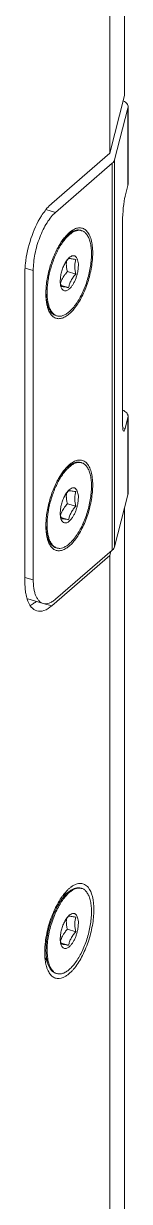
# Model space of a CAD drawing. Header units: millimetres. Extents: x 0 to 3564, y 0 to 2520.
# Drawn here: x 2972.8 to 2984.3, y 1977.7 to 2109.5 of the extents above; entities that cross this region are included whole.
import ezdxf

# ---------------------------------------------------------------- set-up
doc = ezdxf.new("R2010")
doc.units = ezdxf.units.MM
doc.layers.get('0').update_dxf_attribs({"lineweight": 13})

msp = doc.modelspace()

# ---------------------------------------------------------------- linework, layer by layer
for p, q in [((2983.93, 2101.42), (2983.93, 2291.08)), ((2982.26, 2284.63), (2982.26, 2094.97)), ((2982.26, 2094.97), (2983.93, 2101.42)), ((2984.32, 2100.15), (2984.3, 2100.03)), ((2984.32, 2100.15), (2984.32, 2091.49)), ((2984.3, 2100.03), (2982.8, 2094.22)), ((2984.3, 2091.37), (2984.3, 2100.03)), ((2975.76, 2089.34), (2982.26, 2094.97)), ((2982.55, 2093.85), (2976.2, 2088.35)), ((2982.55, 2050.55), (2982.55, 2093.85)), ((2982.8, 2094.22), (2982.8, 2050.92)), ((2983.98, 2090.15), (2984.3, 2091.37)), ((2984.3, 2091.37), (2984.32, 2091.49)), ((2976.2, 2088.35), (2975.12, 2088.66)), ((2983.71, 2064.82), (2983.71, 2087.34)), ((2977.42, 2085.76), (2977.82, 2086.04)), ((2977.6, 2085.87), (2977.82, 2086.04)), ((2979.11, 2086.3), (2978.98, 2086.34)), ((2977.73, 2083.29), (2977.64, 2083.2)), ((2973.7, 2081.86), (2972.79, 2082.12)), ((2973.7, 2081.86), (2973.7, 2047.22)), ((2978.47, 2081.45), (2977.52, 2081.72)), ((2972.76, 2081.55), (2972.76, 2046.91)), ((2977.66, 2079.93), (2976.81, 2080.18)), ((2975.22, 2078.13), (2975.4, 2077.67)), ((2976.36, 2076.76), (2976.23, 2076.8)), ((2984.3, 2065.38), (2983.98, 2064.17)), ((2984.32, 2065.51), (2984.3, 2065.38)), ((2984.3, 2056.72), (2984.3, 2065.38)), ((2984.32, 2065.51), (2984.32, 2056.85)), ((2983.73, 2064.24), (2983.98, 2064.17)), ((2977.42, 2059.78), (2977.82, 2060.06)), ((2977.6, 2059.89), (2977.82, 2060.06)), ((2979.11, 2060.32), (2978.98, 2060.36)), ((2977.73, 2057.31), (2977.64, 2057.22)), ((2982.8, 2050.92), (2984.3, 2056.72)), ((2984.3, 2056.72), (2984.32, 2056.85)), ((2978.47, 2055.47), (2977.52, 2055.74)), ((2983.93, 1866.73), (2983.93, 2055.31)), ((2977.66, 2053.95), (2976.81, 2054.2)), ((2975.22, 2052.14), (2975.4, 2051.69)), ((2976.2, 2045.05), (2982.55, 2050.55)), ((2976.36, 2050.78), (2976.23, 2050.82)), ((2982.38, 2050.41), (2982.26, 2049.94)), ((2975.76, 2044.31), (2982.26, 2049.94)), ((2982.26, 2049.94), (2982.26, 1860.28)), ((2972.76, 2047.49), (2973.7, 2047.22)), ((2973.08, 2045.08), (2974.81, 2044.58)), ((2974.81, 2044.59), (2975.76, 2044.31)), ((2977.03, 2011.87), (2977.82, 2012.43)), ((2977.6, 2012.26), (2977.82, 2012.43)), ((2979.11, 2012.69), (2978.98, 2012.73)), ((2977.73, 2009.68), (2977.64, 2009.59)), ((2978.47, 2007.84), (2977.52, 2008.11)), ((2977.66, 2006.32), (2976.81, 2006.56)), ((2975.05, 2004.92), (2975.4, 2004.06)), ((2976.36, 2003.15), (2976.23, 2003.19))]:
    msp.add_line(p, q)
for centre, radius, start, end in [((2978.85, 2085.4), 0.941, 73.9237, 82.0258), ((2983.81, 2080.23), 8.45, 149.3592, 151.6927), ((2980, 2081.15), 3.14, 147.8011, 149.3992), ((2979.98, 2080.87), 3.27, 143.6375, 145.2029), ((2979.77, 2082.57), 2.37, 171.7871, 180.0186), ((2979.92, 2080.65), 3.2, 177.996, 179.9756), ((2979.41, 2080.9), 2.7, 182.7691, 185.1945), ((2979.51, 2080.91), 2.79, 185.1885, 185.7299), ((2976.62, 2077.66), 0.938, 245.8876, 253.8828), ((2978.85, 2059.42), 0.941, 73.9237, 82.0258), ((2983.81, 2054.25), 8.45, 149.3592, 151.6927), ((2980, 2055.17), 3.14, 147.8011, 149.3992), ((2979.98, 2054.89), 3.27, 143.6375, 145.2029), ((2979.77, 2056.59), 2.37, 171.7871, 180.0186), ((2979.41, 2054.92), 2.7, 182.7691, 185.1945), ((2979.92, 2054.67), 3.2, 177.996, 179.9756), ((2979.51, 2054.93), 2.79, 185.1885, 185.7299), ((2976.62, 2051.68), 0.938, 245.8876, 253.8828), ((2972.38, 2046.44), 2.3, 294.5855, 299.414), ((2981.84, 2008.3), 6.02, 139.5658, 143.0445), ((2978.85, 2011.79), 0.941, 73.9237, 82.0258), ((2985.37, 2006.03), 10.23, 151.8384, 154.3989), ((2980, 2007.54), 3.14, 147.8011, 149.3992), ((2979.98, 2007.26), 3.27, 143.6375, 145.2029), ((2979.77, 2008.96), 2.37, 171.7871, 180.0186), ((2979.41, 2007.29), 2.7, 182.7691, 185.1945), ((2979.92, 2007.04), 3.2, 177.996, 179.9756), ((2979.51, 2007.3), 2.79, 185.1885, 185.7299), ((2976.62, 2004.05), 0.938, 245.8876, 253.8828)]:
    msp.add_arc(centre, radius, start, end)
for centre, start_param, end_param in [((2983.98, 2088.41), 0.56362, 2.134416), ((2983.98, 2065.9), 2.134416, 3.705213)]:
    msp.add_ellipse(centre, major_axis=(0.15, 2.04), ratio=0.115432, start_param=start_param, end_param=end_param)
for points, knots in [([(2983.78, 2100.83), (2983.86, 2100.79), (2984.01, 2100.7), (2984.18, 2100.53), (2984.29, 2100.35), (2984.32, 2100.22), (2984.32, 2100.15)], [0, 0, 0, 0, 0.300071, 0.561989, 0.790923, 1, 1, 1, 1]), ([(2982.8, 2094.22), (2982.78, 2094.16), (2982.71, 2094.02), (2982.61, 2093.91), (2982.55, 2093.85)], [0, 0, 0, 0, 0.466307, 1, 1, 1, 1]), ([(2976.2, 2088.35), (2976.02, 2088.2), (2975.67, 2087.83), (2975.21, 2087.18), (2974.78, 2086.41), (2974.41, 2085.55), (2974.1, 2084.63), (2973.87, 2083.69), (2973.73, 2082.77), (2973.7, 2082.15), (2973.7, 2081.86)], [0, 0, 0, 0, 0.09859, 0.21137, 0.335841, 0.468575, 0.605586, 0.74262, 0.875422, 1, 1, 1, 1]), ([(2975.76, 2089.34), (2975.66, 2089.26), (2975.23, 2088.84), (2974.86, 2088.35), (2974.61, 2087.95)], [0, 0, 0, 0, 0.224553, 1, 1, 1, 1]), ([(2974.61, 2087.95), (2974.12, 2087.17), (2973.34, 2085.43), (2972.92, 2083.57), (2972.82, 2082.61)], [0, 0, 0, 0, 0.490008, 1, 1, 1, 1]), ([(2976.73, 2084.86), (2976.82, 2085.01), (2977.01, 2085.29), (2977.32, 2085.68), (2977.63, 2086), (2977.85, 2086.18), (2977.96, 2086.26)], [0, 0, 0, 0, 0.281548, 0.543135, 0.782932, 1, 1, 1, 1]), ([(2976.84, 2085), (2976.95, 2085.16), (2977.19, 2085.47), (2977.46, 2085.75), (2977.6, 2085.87)], [0, 0, 0, 0, 0.528307, 1, 1, 1, 1]), ([(2977.73, 2085.83), (2977.59, 2085.71), (2977.32, 2085.44), (2977.08, 2085.13), (2976.97, 2084.96)], [0, 0, 0, 0, 0.471702, 1, 1, 1, 1]), ([(2978.98, 2086.33), (2978.93, 2086.34), (2978.83, 2086.35), (2978.63, 2086.33), (2978.36, 2086.25), (2978.04, 2086.08), (2977.84, 2085.92), (2977.73, 2085.83)], [0, 0, 0, 0, 0.104308, 0.212167, 0.444008, 0.705097, 1, 1, 1, 1]), ([(2977.73, 2077.23), (2977.87, 2077.36), (2978.15, 2077.64), (2978.53, 2078.14), (2978.89, 2078.72), (2979.23, 2079.37), (2979.52, 2080.07), (2979.77, 2080.82), (2979.97, 2081.58), (2980.12, 2082.33), (2980.2, 2083.07), (2980.23, 2083.77), (2980.19, 2084.42), (2980.09, 2084.99), (2979.93, 2085.48), (2979.74, 2085.82), (2979.57, 2086.03), (2979.43, 2086.15), (2979.27, 2086.25), (2979.17, 2086.29), (2979.11, 2086.3)], [0, 0, 0, 0, 0.055389, 0.117513, 0.185555, 0.258364, 0.334558, 0.412611, 0.49092, 0.567871, 0.641906, 0.711591, 0.77569, 0.833268, 0.883821, 0.927483, 0.94707, 0.965448, 0.982953, 1, 1, 1, 1]), ([(2977.82, 2086.04), (2977.83, 2086.05), (2977.9, 2086.1), (2977.96, 2086.14), (2978.01, 2086.16)], [0, 0, 0, 0, 0.256645, 1, 1, 1, 1]), ([(2977.96, 2086.26), (2978.04, 2086.32), (2978.19, 2086.41), (2978.43, 2086.53), (2978.66, 2086.6), (2978.89, 2086.62), (2979.11, 2086.61), (2979.31, 2086.54), (2979.5, 2086.43), (2979.68, 2086.28), (2979.83, 2086.09), (2979.97, 2085.86), (2980.09, 2085.59), (2980.22, 2085.18), (2980.33, 2084.58), (2980.36, 2084.07), (2980.36, 2083.81)], [0, 0, 0, 0, 0.063397, 0.12152, 0.175002, 0.224814, 0.272306, 0.3191, 0.366921, 0.417351, 0.471668, 0.530777, 0.595243, 0.665321, 0.822238, 1, 1, 1, 1]), ([(2978.01, 2086.16), (2978.09, 2086.21), (2978.25, 2086.29), (2978.51, 2086.37), (2978.75, 2086.39), (2978.91, 2086.36), (2978.98, 2086.34)], [0, 0, 0, 0, 0.281631, 0.537549, 0.774068, 1, 1, 1, 1]), ([(2975.11, 2079.26), (2975.11, 2079.49), (2975.13, 2079.97), (2975.24, 2080.94), (2975.52, 2082.18), (2975.95, 2083.37), (2976.37, 2084.26), (2976.61, 2084.67), (2976.73, 2084.86)], [0, 0, 0, 0, 0.117331, 0.241248, 0.500124, 0.758945, 0.882755, 1, 1, 1, 1]), ([(2976.97, 2084.96), (2976.85, 2084.8), (2976.64, 2084.46), (2976.35, 2083.92), (2976.08, 2083.33), (2975.85, 2082.71), (2975.64, 2082.07), (2975.48, 2081.42), (2975.36, 2080.77), (2975.28, 2080.14), (2975.24, 2079.53), (2975.25, 2078.96), (2975.31, 2078.43), (2975.41, 2077.96), (2975.55, 2077.56), (2975.74, 2077.23), (2975.93, 2077.01), (2976.1, 2076.88), (2976.19, 2076.83), (2976.23, 2076.81)], [0, 0, 0, 0, 0.06606, 0.136292, 0.209744, 0.285365, 0.362032, 0.438596, 0.513909, 0.586859, 0.656408, 0.72163, 0.781755, 0.83623, 0.884803, 0.92764, 0.965499, 0.983051, 1, 1, 1, 1]), ([(2976.54, 2084.54), (2976.56, 2084.58), (2976.66, 2084.73), (2976.76, 2084.89), (2976.84, 2085)], [0, 0, 0, 0, 0.256121, 1, 1, 1, 1]), ([(2980.36, 2083.81), (2980.36, 2083.55), (2980.33, 2083.01), (2980.22, 2082.19), (2980.05, 2081.35), (2979.81, 2080.52), (2979.52, 2079.71), (2979.17, 2078.96), (2978.79, 2078.27), (2978.38, 2077.67), (2977.96, 2077.18), (2977.52, 2076.8), (2977.09, 2076.55), (2976.73, 2076.45), (2976.46, 2076.45), (2976.27, 2076.49), (2976.09, 2076.56), (2975.86, 2076.7), (2975.61, 2076.99), (2975.47, 2077.26), (2975.41, 2077.41)], [0, 0, 0, 0, 0.075485, 0.155531, 0.238402, 0.322286, 0.4053, 0.485607, 0.561489, 0.631445, 0.694305, 0.749385, 0.796728, 0.837486, 0.85624, 0.874478, 0.892731, 0.911529, 0.952445, 1, 1, 1, 1]), ([(2977.64, 2083.2), (2977.59, 2083.15), (2977.48, 2083.02), (2977.39, 2082.89), (2977.34, 2082.82)], [0, 0, 0, 0, 0.475902, 1, 1, 1, 1]), ([(2977.66, 2083.18), (2977.63, 2083.15), (2977.52, 2083.03), (2977.42, 2082.91), (2977.35, 2082.81)], [0, 0, 0, 0, 0.251913, 1, 1, 1, 1]), ([(2978.47, 2083.07), (2978.37, 2083.09), (2978.19, 2083.12), (2977.96, 2083.16), (2977.79, 2083.18), (2977.69, 2083.18), (2977.66, 2083.18)], [0, 0, 0, 0, 0.362375, 0.657213, 0.867114, 1, 1, 1, 1]), ([(2978.75, 2082.41), (2978.75, 2082.52), (2978.74, 2082.73), (2978.68, 2083.01), (2978.6, 2083.2), (2978.52, 2083.33), (2978.45, 2083.4), (2978.38, 2083.45), (2978.3, 2083.49), (2978.21, 2083.5), (2978.12, 2083.5), (2978.02, 2083.47), (2977.89, 2083.41), (2977.79, 2083.34), (2977.73, 2083.29)], [0, 0, 0, 0, 0.176286, 0.330449, 0.460858, 0.517768, 0.569981, 0.618683, 0.665488, 0.712273, 0.760915, 0.81303, 0.86984, 1, 1, 1, 1]), ([(2978.47, 2083.07), (2978.43, 2082.95), (2978.36, 2082.69), (2978.34, 2082.43), (2978.34, 2082.3)], [0, 0, 0, 0, 0.489925, 1, 1, 1, 1]), ([(2972.82, 2082.61), (2972.81, 2082.52), (2972.78, 2082.17), (2972.76, 2081.81), (2972.76, 2081.55)], [0, 0, 0, 0, 0.257517, 1, 1, 1, 1]), ([(2977.3, 2082.74), (2977.21, 2082.6), (2977.06, 2082.29), (2976.88, 2081.79), (2976.76, 2081.28), (2976.73, 2080.93), (2976.72, 2080.77)], [0, 0, 0, 0, 0.242183, 0.499273, 0.75672, 1, 1, 1, 1]), ([(2977.52, 2081.72), (2977.5, 2081.7), (2977.42, 2081.61), (2977.35, 2081.52), (2977.29, 2081.45)], [0, 0, 0, 0, 0.251291, 1, 1, 1, 1]), ([(2977.4, 2082.57), (2977.4, 2082.53), (2977.4, 2082.35), (2977.42, 2082.17), (2977.45, 2082.04)], [0, 0, 0, 0, 0.244883, 1, 1, 1, 1]), ([(2977.45, 2082.04), (2977.45, 2082.01), (2977.47, 2081.9), (2977.5, 2081.8), (2977.52, 2081.72)], [0, 0, 0, 0, 0.248056, 1, 1, 1, 1]), ([(2977.73, 2079.78), (2977.8, 2079.84), (2977.95, 2079.99), (2978.13, 2080.25), (2978.31, 2080.57), (2978.46, 2080.91), (2978.58, 2081.29), (2978.68, 2081.67), (2978.73, 2082.04), (2978.75, 2082.29), (2978.75, 2082.41)], [0, 0, 0, 0, 0.09859, 0.211371, 0.335842, 0.468575, 0.605586, 0.742619, 0.875421, 1, 1, 1, 1]), ([(2978.34, 2082.3), (2978.34, 2082.16), (2978.37, 2081.87), (2978.43, 2081.59), (2978.47, 2081.45)], [0, 0, 0, 0, 0.49054, 1, 1, 1, 1]), ([(2976.72, 2080.66), (2976.72, 2080.54), (2976.73, 2080.33), (2976.77, 2080.12), (2976.8, 2080.02)], [0, 0, 0, 0, 0.535787, 1, 1, 1, 1]), ([(2976.84, 2080.04), (2976.83, 2080.09), (2976.78, 2080.28), (2976.75, 2080.48), (2976.73, 2080.63)], [0, 0, 0, 0, 0.254105, 1, 1, 1, 1]), ([(2977.29, 2081.45), (2977.23, 2081.37), (2977.11, 2081.21), (2976.96, 2080.96), (2976.84, 2080.69), (2976.79, 2080.51), (2976.76, 2080.42)], [0, 0, 0, 0, 0.258206, 0.511134, 0.758228, 1, 1, 1, 1]), ([(2977.66, 2079.93), (2977.68, 2080.07), (2977.74, 2080.27), (2977.84, 2080.53), (2977.97, 2080.8), (2978.17, 2081.11), (2978.36, 2081.34), (2978.47, 2081.45)], [0, 0, 0, 0, 0.238591, 0.360572, 0.484671, 0.738997, 1, 1, 1, 1]), ([(2975.41, 2077.41), (2975.36, 2077.54), (2975.27, 2077.81), (2975.17, 2078.25), (2975.12, 2078.74), (2975.11, 2079.08), (2975.11, 2079.26)], [0, 0, 0, 0, 0.216947, 0.456704, 0.718463, 1, 1, 1, 1]), ([(2975.12, 2079.26), (2975.12, 2079.3), (2975.12, 2079.49), (2975.12, 2079.67), (2975.13, 2079.81)], [0, 0, 0, 0, 0.244239, 1, 1, 1, 1]), ([(2975.4, 2077.67), (2975.36, 2077.78), (2975.28, 2078.02), (2975.2, 2078.4), (2975.14, 2078.81), (2975.13, 2079.11), (2975.12, 2079.26)], [0, 0, 0, 0, 0.218964, 0.459211, 0.720037, 1, 1, 1, 1]), ([(2976.8, 2080.02), (2976.82, 2079.97), (2976.86, 2079.86), (2976.95, 2079.73), (2977.05, 2079.63), (2977.18, 2079.57), (2977.31, 2079.56), (2977.45, 2079.59), (2977.6, 2079.67), (2977.69, 2079.74), (2977.73, 2079.78)], [0, 0, 0, 0, 0.147639, 0.276665, 0.390709, 0.496421, 0.602751, 0.718439, 0.849813, 1, 1, 1, 1]), ([(2976.84, 2080.04), (2976.88, 2080.04), (2976.97, 2080.04), (2977.15, 2080.02), (2977.38, 2079.98), (2977.56, 2079.95), (2977.66, 2079.93)], [0, 0, 0, 0, 0.132885, 0.342787, 0.637625, 1, 1, 1, 1]), ([(2975.5, 2077.46), (2975.5, 2077.47), (2975.46, 2077.54), (2975.43, 2077.62), (2975.4, 2077.67)], [0, 0, 0, 0, 0.242926, 1, 1, 1, 1]), ([(2976.23, 2076.8), (2976.15, 2076.82), (2976.01, 2076.88), (2975.82, 2077.03), (2975.64, 2077.22), (2975.55, 2077.37), (2975.5, 2077.46)], [0, 0, 0, 0, 0.226488, 0.463287, 0.719063, 1, 1, 1, 1]), ([(2976.36, 2076.76), (2976.41, 2076.75), (2976.51, 2076.73), (2976.74, 2076.72), (2976.97, 2076.77), (2977.2, 2076.87), (2977.44, 2077), (2977.62, 2077.14), (2977.73, 2077.23)], [0, 0, 0, 0, 0.104628, 0.211655, 0.440749, 0.566666, 0.701517, 1, 1, 1, 1]), ([(2983.71, 2066.23), (2983.8, 2066.19), (2983.96, 2066.09), (2984.16, 2065.92), (2984.27, 2065.75), (2984.31, 2065.61), (2984.32, 2065.55), (2984.32, 2065.51)], [0, 0, 0, 0, 0.303324, 0.5664, 0.793677, 0.898301, 1, 1, 1, 1]), ([(2977.96, 2060.28), (2978.04, 2060.34), (2978.19, 2060.43), (2978.43, 2060.55), (2978.66, 2060.62), (2978.89, 2060.64), (2979.11, 2060.62), (2979.31, 2060.56), (2979.5, 2060.45), (2979.68, 2060.3), (2979.83, 2060.11), (2979.97, 2059.88), (2980.09, 2059.61), (2980.22, 2059.2), (2980.33, 2058.6), (2980.36, 2058.09), (2980.36, 2057.83)], [0, 0, 0, 0, 0.063397, 0.12152, 0.175002, 0.224814, 0.272306, 0.3191, 0.366921, 0.417351, 0.471668, 0.530777, 0.595243, 0.665321, 0.822238, 1, 1, 1, 1]), ([(2976.73, 2058.88), (2976.82, 2059.03), (2977.01, 2059.31), (2977.32, 2059.7), (2977.63, 2060.02), (2977.85, 2060.2), (2977.96, 2060.28)], [0, 0, 0, 0, 0.281548, 0.543135, 0.782932, 1, 1, 1, 1]), ([(2976.84, 2059.02), (2976.95, 2059.18), (2977.19, 2059.49), (2977.46, 2059.77), (2977.6, 2059.89)], [0, 0, 0, 0, 0.528307, 1, 1, 1, 1]), ([(2977.73, 2059.85), (2977.59, 2059.73), (2977.32, 2059.45), (2977.08, 2059.15), (2976.97, 2058.98)], [0, 0, 0, 0, 0.471702, 1, 1, 1, 1]), ([(2978.98, 2060.35), (2978.93, 2060.36), (2978.83, 2060.36), (2978.63, 2060.35), (2978.36, 2060.27), (2978.04, 2060.1), (2977.84, 2059.94), (2977.73, 2059.85)], [0, 0, 0, 0, 0.104308, 0.212167, 0.444008, 0.705097, 1, 1, 1, 1]), ([(2977.73, 2051.25), (2977.87, 2051.38), (2978.15, 2051.66), (2978.53, 2052.16), (2978.89, 2052.74), (2979.23, 2053.39), (2979.52, 2054.09), (2979.77, 2054.84), (2979.97, 2055.59), (2980.12, 2056.35), (2980.2, 2057.09), (2980.23, 2057.79), (2980.19, 2058.44), (2980.09, 2059.01), (2979.93, 2059.5), (2979.74, 2059.84), (2979.57, 2060.05), (2979.43, 2060.17), (2979.27, 2060.27), (2979.17, 2060.31), (2979.11, 2060.32)], [0, 0, 0, 0, 0.055389, 0.117513, 0.185555, 0.258364, 0.334558, 0.412611, 0.49092, 0.567871, 0.641906, 0.711591, 0.77569, 0.833268, 0.883821, 0.927483, 0.94707, 0.965448, 0.982953, 1, 1, 1, 1]), ([(2977.82, 2060.06), (2977.83, 2060.07), (2977.9, 2060.11), (2977.96, 2060.15), (2978.01, 2060.18)], [0, 0, 0, 0, 0.256645, 1, 1, 1, 1]), ([(2978.01, 2060.18), (2978.09, 2060.23), (2978.25, 2060.31), (2978.51, 2060.39), (2978.75, 2060.41), (2978.91, 2060.38), (2978.98, 2060.36)], [0, 0, 0, 0, 0.281631, 0.537549, 0.774068, 1, 1, 1, 1]), ([(2975.11, 2053.28), (2975.11, 2053.51), (2975.13, 2053.99), (2975.24, 2054.96), (2975.52, 2056.2), (2975.95, 2057.39), (2976.37, 2058.28), (2976.61, 2058.69), (2976.73, 2058.88)], [0, 0, 0, 0, 0.117331, 0.241248, 0.500124, 0.758945, 0.882755, 1, 1, 1, 1]), ([(2976.97, 2058.98), (2976.85, 2058.82), (2976.64, 2058.48), (2976.35, 2057.94), (2976.08, 2057.35), (2975.85, 2056.73), (2975.64, 2056.09), (2975.48, 2055.44), (2975.36, 2054.79), (2975.28, 2054.16), (2975.24, 2053.55), (2975.25, 2052.98), (2975.31, 2052.45), (2975.41, 2051.98), (2975.55, 2051.58), (2975.74, 2051.24), (2975.93, 2051.02), (2976.1, 2050.9), (2976.19, 2050.85), (2976.23, 2050.83)], [0, 0, 0, 0, 0.06606, 0.136292, 0.209744, 0.285365, 0.362032, 0.438596, 0.513909, 0.586859, 0.656408, 0.72163, 0.781755, 0.83623, 0.884803, 0.92764, 0.965499, 0.983051, 1, 1, 1, 1]), ([(2976.54, 2058.56), (2976.56, 2058.6), (2976.66, 2058.75), (2976.76, 2058.9), (2976.84, 2059.02)], [0, 0, 0, 0, 0.256121, 1, 1, 1, 1]), ([(2980.36, 2057.83), (2980.36, 2057.56), (2980.33, 2057.03), (2980.22, 2056.21), (2980.05, 2055.37), (2979.81, 2054.54), (2979.52, 2053.73), (2979.17, 2052.98), (2978.79, 2052.29), (2978.38, 2051.69), (2977.96, 2051.2), (2977.52, 2050.82), (2977.09, 2050.57), (2976.73, 2050.47), (2976.46, 2050.47), (2976.27, 2050.5), (2976.09, 2050.58), (2975.86, 2050.72), (2975.61, 2051), (2975.47, 2051.28), (2975.41, 2051.43)], [0, 0, 0, 0, 0.075485, 0.155531, 0.238402, 0.322286, 0.4053, 0.485607, 0.561489, 0.631445, 0.694305, 0.749385, 0.796728, 0.837486, 0.85624, 0.874478, 0.892731, 0.911529, 0.952445, 1, 1, 1, 1]), ([(2977.3, 2056.76), (2977.21, 2056.62), (2977.06, 2056.31), (2976.88, 2055.81), (2976.76, 2055.3), (2976.73, 2054.95), (2976.72, 2054.78)], [0, 0, 0, 0, 0.242183, 0.499273, 0.75672, 1, 1, 1, 1]), ([(2977.64, 2057.22), (2977.59, 2057.17), (2977.48, 2057.04), (2977.39, 2056.91), (2977.34, 2056.84)], [0, 0, 0, 0, 0.475902, 1, 1, 1, 1]), ([(2977.66, 2057.2), (2977.63, 2057.17), (2977.52, 2057.05), (2977.42, 2056.93), (2977.35, 2056.83)], [0, 0, 0, 0, 0.251913, 1, 1, 1, 1]), ([(2977.4, 2056.59), (2977.4, 2056.54), (2977.4, 2056.37), (2977.42, 2056.19), (2977.45, 2056.06)], [0, 0, 0, 0, 0.244883, 1, 1, 1, 1]), ([(2978.47, 2057.09), (2978.37, 2057.11), (2978.19, 2057.14), (2977.96, 2057.18), (2977.79, 2057.2), (2977.69, 2057.2), (2977.66, 2057.2)], [0, 0, 0, 0, 0.362375, 0.657213, 0.867114, 1, 1, 1, 1]), ([(2978.75, 2056.43), (2978.75, 2056.54), (2978.74, 2056.75), (2978.68, 2057.03), (2978.6, 2057.22), (2978.52, 2057.35), (2978.45, 2057.42), (2978.38, 2057.47), (2978.3, 2057.51), (2978.21, 2057.52), (2978.12, 2057.52), (2978.02, 2057.49), (2977.89, 2057.43), (2977.79, 2057.36), (2977.73, 2057.31)], [0, 0, 0, 0, 0.176286, 0.330449, 0.460858, 0.517768, 0.569981, 0.618683, 0.665488, 0.712273, 0.760915, 0.81303, 0.86984, 1, 1, 1, 1]), ([(2978.47, 2057.09), (2978.43, 2056.97), (2978.36, 2056.71), (2978.34, 2056.45), (2978.34, 2056.31)], [0, 0, 0, 0, 0.489925, 1, 1, 1, 1]), ([(2977.29, 2055.47), (2977.23, 2055.39), (2977.11, 2055.23), (2976.96, 2054.97), (2976.84, 2054.71), (2976.79, 2054.53), (2976.76, 2054.44)], [0, 0, 0, 0, 0.258206, 0.511134, 0.758228, 1, 1, 1, 1]), ([(2977.52, 2055.74), (2977.5, 2055.72), (2977.42, 2055.63), (2977.35, 2055.54), (2977.29, 2055.47)], [0, 0, 0, 0, 0.251291, 1, 1, 1, 1]), ([(2977.45, 2056.06), (2977.45, 2056.03), (2977.47, 2055.92), (2977.5, 2055.82), (2977.52, 2055.74)], [0, 0, 0, 0, 0.248056, 1, 1, 1, 1]), ([(2977.66, 2053.95), (2977.68, 2054.09), (2977.74, 2054.29), (2977.84, 2054.55), (2977.97, 2054.81), (2978.17, 2055.13), (2978.36, 2055.36), (2978.47, 2055.47)], [0, 0, 0, 0, 0.238591, 0.360572, 0.484671, 0.738997, 1, 1, 1, 1]), ([(2977.73, 2053.8), (2977.8, 2053.86), (2977.95, 2054.01), (2978.13, 2054.27), (2978.31, 2054.58), (2978.46, 2054.93), (2978.58, 2055.31), (2978.68, 2055.69), (2978.73, 2056.06), (2978.75, 2056.31), (2978.75, 2056.43)], [0, 0, 0, 0, 0.09859, 0.211371, 0.335842, 0.468575, 0.605586, 0.742619, 0.875421, 1, 1, 1, 1]), ([(2978.34, 2056.31), (2978.34, 2056.17), (2978.37, 2055.89), (2978.43, 2055.61), (2978.47, 2055.47)], [0, 0, 0, 0, 0.49054, 1, 1, 1, 1]), ([(2976.72, 2054.67), (2976.72, 2054.56), (2976.73, 2054.35), (2976.77, 2054.14), (2976.8, 2054.04)], [0, 0, 0, 0, 0.535787, 1, 1, 1, 1]), ([(2976.84, 2054.06), (2976.83, 2054.11), (2976.78, 2054.3), (2976.75, 2054.5), (2976.73, 2054.65)], [0, 0, 0, 0, 0.254105, 1, 1, 1, 1]), ([(2976.8, 2054.04), (2976.82, 2053.98), (2976.86, 2053.88), (2976.95, 2053.75), (2977.05, 2053.65), (2977.18, 2053.59), (2977.31, 2053.58), (2977.45, 2053.61), (2977.6, 2053.69), (2977.69, 2053.76), (2977.73, 2053.8)], [0, 0, 0, 0, 0.147639, 0.276665, 0.390709, 0.496421, 0.602751, 0.718439, 0.849813, 1, 1, 1, 1]), ([(2976.84, 2054.06), (2976.88, 2054.06), (2976.97, 2054.06), (2977.15, 2054.04), (2977.38, 2054), (2977.56, 2053.97), (2977.66, 2053.95)], [0, 0, 0, 0, 0.132885, 0.342787, 0.637625, 1, 1, 1, 1]), ([(2975.41, 2051.43), (2975.36, 2051.56), (2975.27, 2051.83), (2975.17, 2052.27), (2975.12, 2052.76), (2975.11, 2053.1), (2975.11, 2053.28)], [0, 0, 0, 0, 0.216947, 0.456704, 0.718463, 1, 1, 1, 1]), ([(2975.12, 2053.28), (2975.12, 2053.32), (2975.12, 2053.5), (2975.12, 2053.69), (2975.13, 2053.83)], [0, 0, 0, 0, 0.244239, 1, 1, 1, 1]), ([(2975.4, 2051.69), (2975.36, 2051.8), (2975.28, 2052.04), (2975.2, 2052.42), (2975.14, 2052.83), (2975.13, 2053.12), (2975.12, 2053.28)], [0, 0, 0, 0, 0.218964, 0.459211, 0.720037, 1, 1, 1, 1]), ([(2975.5, 2051.48), (2975.5, 2051.49), (2975.46, 2051.56), (2975.43, 2051.64), (2975.4, 2051.69)], [0, 0, 0, 0, 0.242926, 1, 1, 1, 1]), ([(2976.23, 2050.82), (2976.15, 2050.84), (2976.01, 2050.9), (2975.82, 2051.05), (2975.64, 2051.24), (2975.55, 2051.39), (2975.5, 2051.48)], [0, 0, 0, 0, 0.226488, 0.463287, 0.719063, 1, 1, 1, 1]), ([(2976.36, 2050.78), (2976.41, 2050.77), (2976.51, 2050.75), (2976.74, 2050.74), (2976.97, 2050.79), (2977.2, 2050.89), (2977.44, 2051.02), (2977.62, 2051.15), (2977.73, 2051.25)], [0, 0, 0, 0, 0.104628, 0.211655, 0.440749, 0.566666, 0.701517, 1, 1, 1, 1]), ([(2982.55, 2050.55), (2982.61, 2050.6), (2982.71, 2050.72), (2982.78, 2050.85), (2982.8, 2050.92)], [0, 0, 0, 0, 0.533693, 1, 1, 1, 1]), ([(2972.76, 2046.91), (2972.76, 2046.83), (2972.77, 2046.5), (2972.79, 2046.18), (2972.82, 2045.95)], [0, 0, 0, 0, 0.260493, 1, 1, 1, 1]), ([(2973.7, 2047.22), (2973.7, 2047.05), (2973.71, 2046.71), (2973.76, 2046.24), (2973.85, 2045.81), (2973.98, 2045.44), (2974.14, 2045.12), (2974.33, 2044.87), (2974.55, 2044.68), (2974.72, 2044.6), (2974.81, 2044.58)], [0, 0, 0, 0, 0.169205, 0.326241, 0.469747, 0.59925, 0.715006, 0.8183, 0.911865, 1, 1, 1, 1]), ([(2972.82, 2045.95), (2972.83, 2045.86), (2972.88, 2045.56), (2972.94, 2045.26), (2973.01, 2045.05)], [0, 0, 0, 0, 0.265878, 1, 1, 1, 1]), ([(2973.01, 2045.05), (2973.11, 2044.74), (2973.35, 2044.19), (2973.85, 2043.81), (2974.1, 2043.74)], [0, 0, 0, 0, 0.558958, 1, 1, 1, 1]), ([(2974.03, 2044.81), (2973.99, 2044.77), (2973.82, 2044.64), (2973.65, 2044.52), (2973.51, 2044.44)], [0, 0, 0, 0, 0.264794, 1, 1, 1, 1]), ([(2974.81, 2044.58), (2974.91, 2044.55), (2975.14, 2044.52), (2975.49, 2044.6), (2975.85, 2044.78), (2976.08, 2044.95), (2976.2, 2045.05)], [0, 0, 0, 0, 0.21117, 0.440496, 0.701238, 1, 1, 1, 1]), ([(2974.1, 2043.74), (2974.35, 2043.67), (2975, 2043.73), (2975.51, 2044.09), (2975.76, 2044.31)], [0, 0, 0, 0, 0.438658, 1, 1, 1, 1]), ([(2979.84, 2012.81), (2979.73, 2012.94), (2979.48, 2013.16), (2978.99, 2013.28), (2978.46, 2013.18), (2978.13, 2012.99), (2977.97, 2012.87)], [0, 0, 0, 0, 0.240816, 0.465594, 0.709948, 1, 1, 1, 1]), ([(2975.4, 2004.06), (2975.35, 2004.19), (2975.26, 2004.47), (2975.17, 2004.92), (2975.12, 2005.42), (2975.12, 2005.96), (2975.15, 2006.53), (2975.24, 2007.34), (2975.46, 2008.36), (2975.79, 2009.35), (2976.11, 2010.11), (2976.37, 2010.64), (2976.66, 2011.13), (2976.96, 2011.57), (2977.27, 2011.94), (2977.49, 2012.16), (2977.6, 2012.26)], [0, 0, 0, 0, 0.046608, 0.098408, 0.155146, 0.216344, 0.281359, 0.349421, 0.491148, 0.634169, 0.703814, 0.770984, 0.834847, 0.894668, 0.949863, 1, 1, 1, 1]), ([(2977.03, 2011.91), (2976.97, 2011.83), (2976.72, 2011.5), (2976.51, 2011.14), (2976.36, 2010.86)], [0, 0, 0, 0, 0.237333, 1, 1, 1, 1]), ([(2977.34, 2011.83), (2977.21, 2011.68), (2976.95, 2011.34), (2976.72, 2010.97), (2976.61, 2010.78)], [0, 0, 0, 0, 0.477448, 1, 1, 1, 1]), ([(2977.67, 2012.63), (2977.63, 2012.6), (2977.49, 2012.46), (2977.35, 2012.31), (2977.26, 2012.2)], [0, 0, 0, 0, 0.239054, 1, 1, 1, 1]), ([(2977.73, 2012.22), (2977.7, 2012.19), (2977.56, 2012.07), (2977.44, 2011.94), (2977.34, 2011.83)], [0, 0, 0, 0, 0.238228, 1, 1, 1, 1]), ([(2977.97, 2012.87), (2977.95, 2012.86), (2977.84, 2012.78), (2977.74, 2012.69), (2977.67, 2012.63)], [0, 0, 0, 0, 0.241014, 1, 1, 1, 1]), ([(2978.98, 2012.72), (2978.93, 2012.73), (2978.83, 2012.73), (2978.63, 2012.72), (2978.36, 2012.64), (2978.04, 2012.47), (2977.84, 2012.31), (2977.73, 2012.22)], [0, 0, 0, 0, 0.104308, 0.212167, 0.444008, 0.705097, 1, 1, 1, 1]), ([(2977.73, 2003.62), (2977.87, 2003.74), (2978.15, 2004.03), (2978.53, 2004.52), (2978.89, 2005.1), (2979.23, 2005.76), (2979.52, 2006.46), (2979.77, 2007.2), (2979.97, 2007.96), (2980.12, 2008.72), (2980.2, 2009.46), (2980.23, 2010.16), (2980.19, 2010.8), (2980.09, 2011.38), (2979.93, 2011.87), (2979.74, 2012.2), (2979.57, 2012.42), (2979.43, 2012.54), (2979.27, 2012.63), (2979.17, 2012.68), (2979.11, 2012.69)], [0, 0, 0, 0, 0.055389, 0.117513, 0.185555, 0.258364, 0.334558, 0.412611, 0.49092, 0.567871, 0.641906, 0.711591, 0.77569, 0.833268, 0.883821, 0.927483, 0.94707, 0.965448, 0.982953, 1, 1, 1, 1]), ([(2977.82, 2012.43), (2977.92, 2012.5), (2978.11, 2012.62), (2978.41, 2012.74), (2978.66, 2012.77), (2978.85, 2012.76), (2978.94, 2012.74), (2978.98, 2012.73)], [0, 0, 0, 0, 0.289769, 0.547626, 0.780536, 0.891178, 1, 1, 1, 1]), ([(2980.48, 2010.3), (2980.48, 2010.8), (2980.41, 2011.67), (2980.08, 2012.52), (2979.84, 2012.81)], [0, 0, 0, 0, 0.570477, 1, 1, 1, 1]), ([(2976.15, 2010.45), (2975.87, 2009.86), (2975.4, 2008.62), (2975.13, 2007.33), (2975.05, 2006.67)], [0, 0, 0, 0, 0.499482, 1, 1, 1, 1]), ([(2976.61, 2010.78), (2976.47, 2010.54), (2976.22, 2010.05), (2975.9, 2009.26), (2975.63, 2008.43), (2975.43, 2007.59), (2975.3, 2006.76), (2975.24, 2005.96), (2975.26, 2005.23), (2975.32, 2004.76), (2975.37, 2004.55)], [0, 0, 0, 0, 0.125844, 0.257998, 0.393206, 0.528055, 0.659153, 0.783295, 0.897654, 1, 1, 1, 1]), ([(2977.3, 2009.13), (2977.21, 2008.99), (2977.06, 2008.68), (2976.88, 2008.18), (2976.76, 2007.67), (2976.73, 2007.32), (2976.72, 2007.15)], [0, 0, 0, 0, 0.242183, 0.499273, 0.75672, 1, 1, 1, 1]), ([(2977.64, 2009.59), (2977.59, 2009.54), (2977.48, 2009.41), (2977.39, 2009.28), (2977.34, 2009.21)], [0, 0, 0, 0, 0.475902, 1, 1, 1, 1]), ([(2977.66, 2009.57), (2977.63, 2009.54), (2977.52, 2009.42), (2977.42, 2009.3), (2977.35, 2009.2)], [0, 0, 0, 0, 0.251913, 1, 1, 1, 1]), ([(2978.47, 2009.46), (2978.37, 2009.48), (2978.19, 2009.51), (2977.96, 2009.55), (2977.79, 2009.57), (2977.69, 2009.57), (2977.66, 2009.57)], [0, 0, 0, 0, 0.362375, 0.657213, 0.867114, 1, 1, 1, 1]), ([(2978.75, 2008.8), (2978.75, 2008.91), (2978.74, 2009.11), (2978.68, 2009.39), (2978.6, 2009.59), (2978.52, 2009.72), (2978.45, 2009.79), (2978.38, 2009.84), (2978.3, 2009.87), (2978.21, 2009.89), (2978.12, 2009.88), (2978.02, 2009.86), (2977.89, 2009.8), (2977.79, 2009.73), (2977.73, 2009.68)], [0, 0, 0, 0, 0.176286, 0.330449, 0.460858, 0.517768, 0.569981, 0.618683, 0.665488, 0.712273, 0.760915, 0.81303, 0.86984, 1, 1, 1, 1]), ([(2978.21, 2003.64), (2978.56, 2004.05), (2979.19, 2005.03), (2979.89, 2006.69), (2980.36, 2008.48), (2980.48, 2009.71), (2980.48, 2010.3)], [0, 0, 0, 0, 0.225895, 0.484324, 0.751005, 1, 1, 1, 1]), ([(2978.47, 2009.46), (2978.43, 2009.34), (2978.36, 2009.08), (2978.34, 2008.82), (2978.34, 2008.68)], [0, 0, 0, 0, 0.489925, 1, 1, 1, 1]), ([(2977.52, 2008.11), (2977.43, 2008.01), (2977.26, 2007.81), (2977.04, 2007.5), (2976.87, 2007.16), (2976.79, 2006.92), (2976.76, 2006.81)], [0, 0, 0, 0, 0.259382, 0.513344, 0.760181, 1, 1, 1, 1]), ([(2977.4, 2008.96), (2977.4, 2008.82), (2977.42, 2008.53), (2977.48, 2008.25), (2977.52, 2008.11)], [0, 0, 0, 0, 0.490548, 1, 1, 1, 1]), ([(2977.66, 2006.32), (2977.68, 2006.46), (2977.74, 2006.66), (2977.84, 2006.92), (2977.97, 2007.18), (2978.17, 2007.5), (2978.36, 2007.72), (2978.47, 2007.84)], [0, 0, 0, 0, 0.238591, 0.360572, 0.484671, 0.738997, 1, 1, 1, 1]), ([(2977.73, 2006.16), (2977.8, 2006.23), (2977.95, 2006.38), (2978.13, 2006.64), (2978.31, 2006.95), (2978.46, 2007.3), (2978.58, 2007.67), (2978.68, 2008.06), (2978.73, 2008.43), (2978.75, 2008.68), (2978.75, 2008.8)], [0, 0, 0, 0, 0.09859, 0.211371, 0.335842, 0.468575, 0.605586, 0.742619, 0.875421, 1, 1, 1, 1]), ([(2978.34, 2008.68), (2978.34, 2008.54), (2978.37, 2008.26), (2978.43, 2007.98), (2978.47, 2007.84)], [0, 0, 0, 0, 0.49054, 1, 1, 1, 1]), ([(2975.05, 2006.67), (2975.04, 2006.58), (2975, 2006.2), (2974.98, 2005.82), (2974.98, 2005.54)], [0, 0, 0, 0, 0.258732, 1, 1, 1, 1]), ([(2976.72, 2007.04), (2976.72, 2006.93), (2976.73, 2006.71), (2976.77, 2006.5), (2976.8, 2006.41)], [0, 0, 0, 0, 0.535787, 1, 1, 1, 1]), ([(2976.84, 2006.43), (2976.83, 2006.48), (2976.78, 2006.67), (2976.75, 2006.87), (2976.73, 2007.02)], [0, 0, 0, 0, 0.254105, 1, 1, 1, 1]), ([(2974.98, 2005.54), (2974.98, 2005.48), (2974.99, 2005.26), (2975, 2005.04), (2975.01, 2004.88)], [0, 0, 0, 0, 0.257142, 1, 1, 1, 1]), ([(2976.8, 2006.41), (2976.82, 2006.35), (2976.86, 2006.25), (2976.95, 2006.12), (2977.05, 2006.02), (2977.18, 2005.96), (2977.31, 2005.95), (2977.45, 2005.98), (2977.6, 2006.06), (2977.69, 2006.12), (2977.73, 2006.16)], [0, 0, 0, 0, 0.147639, 0.276665, 0.390709, 0.496421, 0.602751, 0.718439, 0.849813, 1, 1, 1, 1]), ([(2976.84, 2006.43), (2976.88, 2006.43), (2976.97, 2006.43), (2977.15, 2006.41), (2977.38, 2006.37), (2977.56, 2006.34), (2977.66, 2006.32)], [0, 0, 0, 0, 0.132885, 0.342787, 0.637625, 1, 1, 1, 1]), ([(2975.01, 2004.88), (2975.02, 2004.8), (2975.05, 2004.53), (2975.1, 2004.25), (2975.15, 2004.05)], [0, 0, 0, 0, 0.263673, 1, 1, 1, 1]), ([(2975.15, 2004.05), (2975.16, 2004.01), (2975.2, 2003.86), (2975.25, 2003.71), (2975.3, 2003.6)], [0, 0, 0, 0, 0.261089, 1, 1, 1, 1]), ([(2975.37, 2004.55), (2975.41, 2004.39), (2975.49, 2004.08), (2975.66, 2003.74), (2975.82, 2003.52), (2975.95, 2003.38), (2976.08, 2003.27), (2976.18, 2003.22), (2976.23, 2003.2)], [0, 0, 0, 0, 0.30197, 0.565289, 0.683769, 0.794655, 0.899427, 1, 1, 1, 1]), ([(2976.23, 2003.19), (2976.18, 2003.2), (2976.1, 2003.23), (2975.93, 2003.32), (2975.74, 2003.49), (2975.55, 2003.75), (2975.45, 2003.95), (2975.4, 2004.06)], [0, 0, 0, 0, 0.108826, 0.219475, 0.452397, 0.710291, 1, 1, 1, 1]), ([(2975.3, 2003.6), (2975.32, 2003.55), (2975.41, 2003.35), (2975.52, 2003.16), (2975.63, 2003.04)], [0, 0, 0, 0, 0.269662, 1, 1, 1, 1]), ([(2975.63, 2003.04), (2975.72, 2002.92), (2975.94, 2002.72), (2976.52, 2002.52), (2976.99, 2002.67), (2977.26, 2002.82)], [0, 0, 0, 0, 0.250991, 0.48372, 1, 1, 1, 1]), ([(2976.36, 2003.15), (2976.41, 2003.14), (2976.51, 2003.12), (2976.74, 2003.11), (2976.97, 2003.16), (2977.2, 2003.25), (2977.44, 2003.39), (2977.62, 2003.52), (2977.73, 2003.62)], [0, 0, 0, 0, 0.104628, 0.211655, 0.440749, 0.566666, 0.701517, 1, 1, 1, 1]), ([(2977.26, 2002.82), (2977.31, 2002.85), (2977.55, 2003), (2977.77, 2003.19), (2977.93, 2003.34)], [0, 0, 0, 0, 0.229897, 1, 1, 1, 1]), ([(2977.93, 2003.34), (2977.95, 2003.36), (2978.05, 2003.46), (2978.14, 2003.56), (2978.21, 2003.64)], [0, 0, 0, 0, 0.242705, 1, 1, 1, 1])]:
    msp.add_open_spline(points, degree=3, knots=knots)

doc.saveas('drawing.dxf')
